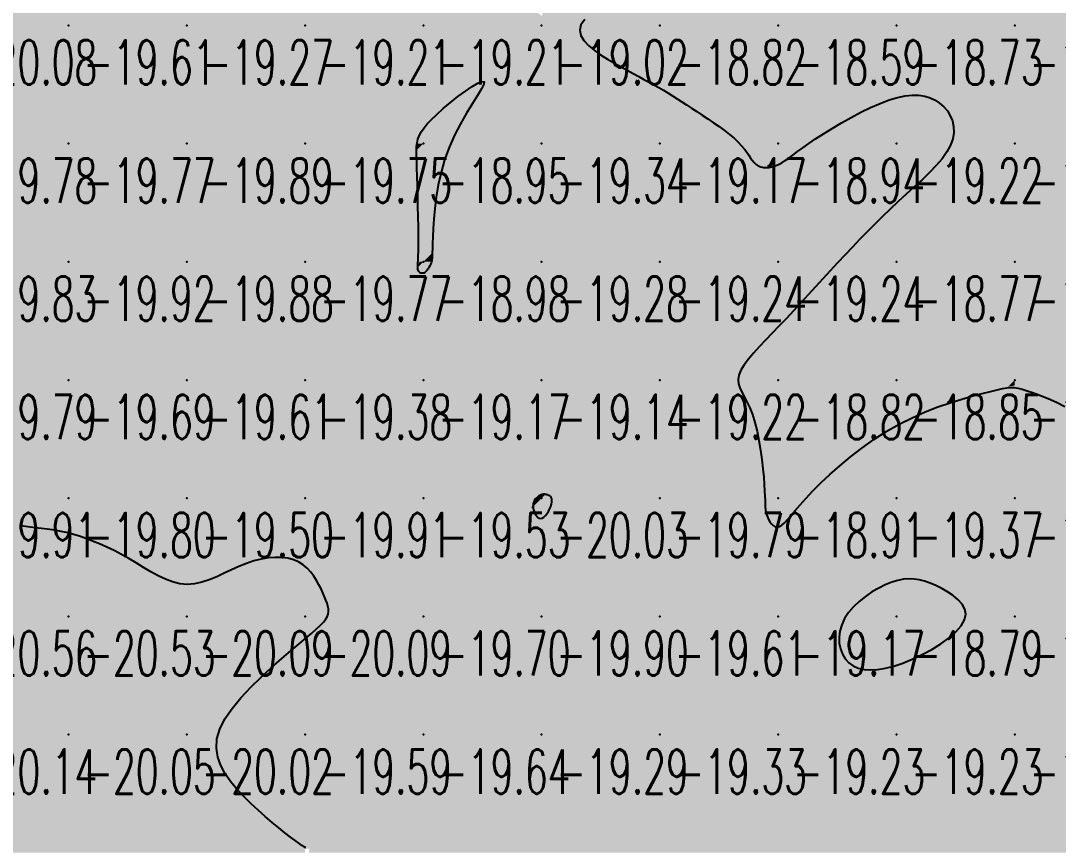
# Model space of a CAD drawing. Header units: millimetres. Extents: x 88261 to 90953, y 390274 to 392322.
# Drawn here: x 89556.2 to 89643.9, y 390387.7 to 390457.6 of the extents above; entities that cross this region are included whole.
import ezdxf
from ezdxf.enums import TextEntityAlignment as Align

# ---------------------------------------------------------------- set-up
doc = ezdxf.new("R2010")
doc.units = ezdxf.units.MM
doc.header["$LTSCALE"] = 25
for name, color, linetype in [('CN_03_00', 7, 'Continuous'), ('CN_04_00', 242, 'Continuous'), ('COTEAlt', 7, 'Continuous'), ('TN_COLORIAGE', 7, 'Continuous')]:
    doc.layers.add(name, color=color, linetype=linetype)
doc.styles.add('Simplex 1.0', font='Simplex.shx', dxfattribs={"width": 0.99, "height": 2.5})
doc.styles.get("Standard").update_dxf_attribs({"font": 'times.ttf'})

# ---------------------------------------------------------------- blocks, each defined once
blk = doc.blocks.new('COTE')
at = {"color": 0}
blk.add_point((0, 0), dxfattribs=at)
at = {"layer": 'COTEAlt'}
blk.add_attdef('ALT', text='', height=3.75, dxfattribs=at).set_placement((1.25, -1.25), align=Align.TOP_LEFT)

msp = doc.modelspace()

# ---------------------------------------------------------------- linework, layer by layer
at = {"layer": 'CN_03_00', "elevation": -19, "flags": 128}
msp.add_lwpolyline([(89603.9, 390457.733), (89603.573, 390457.28), (89603.466, 390456.833), (89603.557, 390456.392), (89603.813, 390455.961), (89604.201, 390455.542), (89604.687, 390455.139), (89605.239, 390454.754), (89605.824, 390454.39), (89606.407, 390454.05), (89606.962, 390453.735), (89607.486, 390453.445), (89607.981, 390453.173), (89608.452, 390452.918), (89608.901, 390452.676), (89609.332, 390452.442), (89609.747, 390452.213), (89610.149, 390451.986), (89610.543, 390451.757), (89610.931, 390451.524), (89611.317, 390451.286), (89611.707, 390451.04), (89612.103, 390450.786), (89612.51, 390450.522), (89612.932, 390450.245), (89613.373, 390449.954), (89613.834, 390449.649), (89614.308, 390449.332), (89614.785, 390449.006), (89615.255, 390448.675), (89615.707, 390448.342), (89616.132, 390448.012), (89616.52, 390447.686), (89616.861, 390447.369), (89617.147, 390447.064), (89617.387, 390446.774), (89617.588, 390446.501), (89617.763, 390446.248), (89617.919, 390446.017), (89618.069, 390445.81), (89618.22, 390445.632), (89618.384, 390445.483), (89618.569, 390445.366), (89618.773, 390445.282), (89618.994, 390445.23), (89619.23, 390445.212), (89619.479, 390445.226), (89619.737, 390445.274), (89620.003, 390445.355), (89620.273, 390445.47), (89620.548, 390445.618), (89620.836, 390445.801), (89621.147, 390446.018), (89621.491, 390446.27), (89621.88, 390446.558), (89622.323, 390446.882), (89622.831, 390447.242), (89623.415, 390447.64), (89624.08, 390448.072), (89624.813, 390448.528), (89625.595, 390448.992), (89626.41, 390449.45), (89627.238, 390449.887), (89628.063, 390450.289), (89628.864, 390450.641), (89629.626, 390450.929), (89630.332, 390451.141), (89630.984, 390451.277), (89631.583, 390451.34), (89632.132, 390451.333), (89632.636, 390451.26), (89633.096, 390451.123), (89633.517, 390450.925), (89633.9, 390450.67), (89634.247, 390450.36), (89634.55, 390450.001), (89634.797, 390449.598), (89634.978, 390449.155), (89635.081, 390448.679), (89635.097, 390448.174), (89635.014, 390447.645), (89634.821, 390447.097), (89634.513, 390446.536), (89634.101, 390445.963), (89633.603, 390445.378), (89633.035, 390444.784), (89632.413, 390444.18), (89631.756, 390443.57), (89631.078, 390442.952), (89630.398, 390442.33), (89629.729, 390441.702), (89629.072, 390441.07), (89628.425, 390440.434), (89627.786, 390439.791), (89627.154, 390439.143), (89626.526, 390438.488), (89625.901, 390437.826), (89625.276, 390437.157), (89624.65, 390436.481), (89624.025, 390435.8), (89623.401, 390435.119), (89622.779, 390434.44), (89622.16, 390433.767), (89621.546, 390433.103), (89620.939, 390432.453), (89620.338, 390431.819), (89619.748, 390431.204), (89619.179, 390430.611), (89618.644, 390430.043), (89618.156, 390429.502), (89617.727, 390428.99), (89617.372, 390428.51), (89617.102, 390428.063), (89616.931, 390427.653), (89616.866, 390427.279), (89616.895, 390426.927), (89617.001, 390426.579), (89617.166, 390426.219), (89617.374, 390425.83), (89617.607, 390425.394), (89617.847, 390424.896), (89618.077, 390424.316), (89618.284, 390423.647), (89618.465, 390422.906), (89618.622, 390422.119), (89618.754, 390421.311), (89618.865, 390420.508), (89618.954, 390419.736), (89619.023, 390419.02), (89619.072, 390418.386), (89619.105, 390417.853), (89619.125, 390417.413), (89619.137, 390417.049), (89619.146, 390416.749), (89619.159, 390416.495), (89619.179, 390416.273), (89619.211, 390416.069), (89619.262, 390415.867), (89619.335, 390415.656), (89619.429, 390415.444), (89619.544, 390415.244), (89619.677, 390415.067), (89619.826, 390414.925), (89619.991, 390414.831), (89620.17, 390414.796), (89620.36, 390414.834), (89620.563, 390414.952), (89620.787, 390415.151), (89621.044, 390415.428), (89621.343, 390415.779), (89621.696, 390416.201), (89622.113, 390416.691), (89622.605, 390417.245), (89623.184, 390417.861), (89623.855, 390418.534), (89624.615, 390419.248), (89625.451, 390419.988), (89626.356, 390420.737), (89627.32, 390421.478), (89628.333, 390422.197), (89629.386, 390422.875), (89630.468, 390423.497), (89631.57, 390424.05), (89632.672, 390424.535), (89633.755, 390424.957), (89634.8, 390425.32), (89635.786, 390425.629), (89636.693, 390425.889), (89637.502, 390426.104), (89638.192, 390426.279), (89638.753, 390426.419), (89639.206, 390426.522), (89639.58, 390426.588), (89639.905, 390426.616), (89640.211, 390426.605), (89640.527, 390426.554), (89640.883, 390426.463), (89641.308, 390426.33), (89641.825, 390426.153), (89642.421, 390425.933), (89643.077, 390425.667), (89643.772, 390425.354), (89644.486, 390424.993)], dxfattribs=at)
for points in [[(89590.194, 390436.264), (89590.111, 390436.266), (89590.033, 390436.29), (89589.963, 390436.333), (89589.902, 390436.391), (89589.851, 390436.46), (89589.811, 390436.536), (89589.784, 390436.615), (89589.772, 390436.697), (89589.77, 390436.796), (89589.777, 390436.929), (89589.79, 390437.113), (89589.806, 390437.365), (89589.821, 390437.703), (89589.833, 390438.144), (89589.839, 390438.705), (89589.837, 390439.395), (89589.827, 390440.188), (89589.811, 390441.05), (89589.792, 390441.945), (89589.77, 390442.841), (89589.747, 390443.701), (89589.724, 390444.493), (89589.704, 390445.181), (89589.688, 390445.741), (89589.677, 390446.182), (89589.671, 390446.525), (89589.671, 390446.789), (89589.678, 390446.994), (89589.693, 390447.159), (89589.716, 390447.306), (89589.748, 390447.452), (89589.791, 390447.616), (89589.857, 390447.805), (89589.956, 390448.023), (89590.101, 390448.275), (89590.304, 390448.565), (89590.576, 390448.899), (89590.931, 390449.28), (89591.379, 390449.714), (89591.925, 390450.199), (89592.538, 390450.709), (89593.176, 390451.211), (89593.802, 390451.673), (89594.375, 390452.063), (89594.856, 390452.349), (89595.204, 390452.497), (89595.38, 390452.476), (89595.358, 390452.262), (89595.161, 390451.868), (89594.828, 390451.315), (89594.395, 390450.624), (89593.9, 390449.818), (89593.381, 390448.917), (89592.874, 390447.943), (89592.418, 390446.918), (89592.04, 390445.862), (89591.741, 390444.797), (89591.51, 390443.742), (89591.338, 390442.72), (89591.215, 390441.75), (89591.132, 390440.853), (89591.078, 390440.049), (89591.045, 390439.36), (89591.024, 390438.8), (89591.01, 390438.356), (89591, 390438.012), (89590.992, 390437.748), (89590.982, 390437.547), (89590.966, 390437.391), (89590.942, 390437.261), (89590.906, 390437.141), (89590.857, 390437.015), (89590.794, 390436.885), (89590.722, 390436.755), (89590.641, 390436.631), (89590.554, 390436.517), (89590.464, 390436.419), (89590.373, 390436.341), (89590.282, 390436.288), (89590.194, 390436.264)], [(89626.591, 390403.061), (89627.02, 390402.873), (89627.508, 390402.757), (89628.054, 390402.716), (89628.656, 390402.748), (89629.313, 390402.854), (89630.022, 390403.034), (89630.783, 390403.29), (89631.59, 390403.618), (89632.415, 390404.009), (89633.228, 390404.45), (89633.997, 390404.927), (89634.692, 390405.429), (89635.28, 390405.941), (89635.731, 390406.452), (89636.014, 390406.948), (89636.106, 390407.419), (89636.028, 390407.861), (89635.807, 390408.274), (89635.472, 390408.655), (89635.052, 390409.004), (89634.576, 390409.318), (89634.071, 390409.598), (89633.568, 390409.841), (89633.088, 390410.046), (89632.629, 390410.21), (89632.182, 390410.329), (89631.74, 390410.4), (89631.295, 390410.42), (89630.836, 390410.385), (89630.357, 390410.291), (89629.849, 390410.135), (89629.307, 390409.916), (89628.745, 390409.637), (89628.179, 390409.305), (89627.624, 390408.926), (89627.099, 390408.505), (89626.62, 390408.05), (89626.203, 390407.565), (89625.865, 390407.057), (89625.619, 390406.532), (89625.464, 390406.002), (89625.397, 390405.477), (89625.413, 390404.969), (89625.507, 390404.488), (89625.677, 390404.045), (89625.916, 390403.653), (89626.222, 390403.322), (89626.591, 390403.061)]]:
    msp.add_lwpolyline(points, close=True, dxfattribs=at)
at = {"layer": 'CN_04_00', "elevation": -20, "flags": 128}
msp.add_lwpolyline([(89600.435, 390415.633), (89600.568, 390415.763), (89600.697, 390415.929), (89600.817, 390416.12), (89600.924, 390416.326), (89601.012, 390416.534), (89601.077, 390416.734), (89601.115, 390416.915), (89601.123, 390417.067), (89601.103, 390417.192), (89601.061, 390417.293), (89601.002, 390417.372), (89600.931, 390417.433), (89600.852, 390417.479), (89600.771, 390417.512), (89600.692, 390417.536), (89600.62, 390417.554), (89600.555, 390417.565), (89600.493, 390417.571), (89600.436, 390417.571), (89600.38, 390417.566), (89600.325, 390417.555), (89600.269, 390417.54), (89600.211, 390417.519), (89600.15, 390417.494), (89600.087, 390417.464), (89600.021, 390417.428), (89599.956, 390417.386), (89599.891, 390417.337), (89599.827, 390417.282), (89599.766, 390417.218), (89599.709, 390417.146), (89599.656, 390417.066), (89599.609, 390416.977), (89599.571, 390416.879), (89599.542, 390416.773), (89599.525, 390416.658), (89599.521, 390416.535), (89599.532, 390416.403), (89599.559, 390416.263), (89599.605, 390416.115), (89599.668, 390415.968), (89599.746, 390415.829), (89599.837, 390415.706), (89599.94, 390415.609), (89600.053, 390415.545), (89600.174, 390415.522), (89600.302, 390415.55), (89600.435, 390415.633)], close=True, dxfattribs=at)
msp.add_lwpolyline([(89580.316, 390387.661), (89580.176, 390387.746), (89579.983, 390387.871), (89579.73, 390388.045), (89579.407, 390388.276), (89579.008, 390388.573), (89578.543, 390388.931), (89578.025, 390389.343), (89577.465, 390389.805), (89576.876, 390390.309), (89576.27, 390390.85), (89575.661, 390391.421), (89575.061, 390392.016), (89574.484, 390392.63), (89573.952, 390393.266), (89573.489, 390393.926), (89573.119, 390394.613), (89572.864, 390395.331), (89572.75, 390396.082), (89572.799, 390396.869), (89573.036, 390397.697), (89573.474, 390398.564), (89574.082, 390399.456), (89574.821, 390400.355), (89575.65, 390401.245), (89576.529, 390402.106), (89577.419, 390402.922), (89578.278, 390403.674), (89579.066, 390404.346), (89579.752, 390404.923), (89580.334, 390405.414), (89580.821, 390405.83), (89581.221, 390406.184), (89581.542, 390406.486), (89581.791, 390406.75), (89581.976, 390406.987), (89582.105, 390407.21), (89582.186, 390407.428), (89582.223, 390407.648), (89582.22, 390407.873), (89582.181, 390408.107), (89582.111, 390408.355), (89582.013, 390408.62), (89581.892, 390408.907), (89581.752, 390409.22), (89581.596, 390409.56), (89581.42, 390409.918), (89581.22, 390410.285), (89580.992, 390410.648), (89580.73, 390410.996), (89580.431, 390411.319), (89580.09, 390411.606), (89579.702, 390411.845), (89579.264, 390412.028), (89578.781, 390412.153), (89578.259, 390412.221), (89577.705, 390412.233), (89577.124, 390412.188), (89576.523, 390412.089), (89575.908, 390411.936), (89575.284, 390411.729), (89574.659, 390411.473), (89574.032, 390411.184), (89573.405, 390410.884), (89572.778, 390410.594), (89572.151, 390410.333), (89571.526, 390410.123), (89570.903, 390409.984), (89570.283, 390409.937), (89569.666, 390409.997), (89569.051, 390410.152), (89568.437, 390410.386), (89567.823, 390410.681), (89567.208, 390411.021), (89566.592, 390411.387), (89565.973, 390411.764), (89565.35, 390412.134), (89564.724, 390412.482), (89564.098, 390412.806), (89563.479, 390413.103), (89562.872, 390413.374), (89562.282, 390413.617), (89561.715, 390413.832), (89561.177, 390414.018), (89560.674, 390414.173), (89560.206, 390414.299), (89559.765, 390414.4), (89559.334, 390414.482), (89558.9, 390414.55), (89558.449, 390414.611), (89557.966, 390414.67), (89557.437, 390414.734), (89556.847, 390414.808), (89556.187, 390414.896)], dxfattribs=at)
at = {"layer": 'TN_COLORIAGE', "color": 213}
for points in [[(89551.912, 390457.239, -19.163), (89551.109, 390458.099, -19.163), (89560.249, 390457.239, -19.163), (89560.249, 390467.239, -19.163)], [(89570.091, 390467.082, -19.163), (89570.174, 390467.239, -19.163), (89560.249, 390457.239, -19.163), (89560.249, 390467.239, -19.163)], [(89570.091, 390467.082, -19.269), (89570.249, 390467.154, -19.269), (89560.249, 390457.239, -19.269), (89570.249, 390457.239, -19.269)], [(89570.5, 390467.239, -19.269), (89570.249, 390467.154, -19.269), (89580.249, 390467.239, -19.269), (89570.249, 390457.239, -19.269)], [(89570.249, 390457.239, -19.755), (89580.249, 390457.239, -19.755), (89580.249, 390467.239, -19.755)], [(89580.249, 390457.239, -19.572), (89590.249, 390457.239, -19.572), (89590.249, 390467.239, -19.572)], [(89580.249, 390467.239, -19.572), (89580.249, 390457.239, -19.572), (89590.249, 390467.239, -19.572)], [(89590.249, 390467.239, -19), (89597.67, 390467.239, -19), (89590.249, 390457.239, -19), (89595.385, 390462.376, -19)], [(89610.249, 390467.239, -19), (89604.18, 390467.239, -19), (89600.249, 390457.239, -19), (89600.249, 390458.028, -19)], [(89610.249, 390467.239, -19), (89610.249, 390460.962, -19), (89600.249, 390457.239, -19), (89601.104, 390457.239, -19)], [(89590.249, 390457.239, -19), (89595.385, 390462.376, -19), (89600.249, 390457.239, -19), (89600.249, 390458.028, -19)], [(89550.249, 390454.565, -19.605), (89551.912, 390457.239, -19.605), (89550.249, 390447.239, -19.605), (89560.249, 390457.239, -19.605)], [(89550.249, 390447.239, -19.605), (89560.249, 390447.239, -19.605), (89560.249, 390457.239, -19.605)], [(89560.249, 390447.239, -19.269), (89570.249, 390447.239, -19.269), (89570.249, 390457.239, -19.269)], [(89560.249, 390457.239, -19.269), (89560.249, 390447.239, -19.269), (89570.249, 390457.239, -19.269)], [(89570.249, 390447.239, -19.205), (89580.249, 390447.239, -19.205), (89580.249, 390457.239, -19.205)], [(89570.249, 390457.239, -19.205), (89570.249, 390447.239, -19.205), (89580.249, 390457.239, -19.205)], [(89580.249, 390457.239, -19.21), (89580.249, 390447.239, -19.21), (89590.249, 390457.239, -19.21)], [(89580.249, 390447.239, -19), (89589.644, 390447.239, -19), (89590.249, 390457.239, -19), (89590.249, 390449.105, -19)], [(89590.249, 390457.239, -19), (89590.249, 390449.105, -19), (89600.249, 390457.239, -19), (89597.637, 390454.628, -19)], [(89600.249, 390447.239, -19), (89591.484, 390447.239, -19), (89600.249, 390457.239, -19), (89597.637, 390454.628, -19)], [(89600.249, 390447.239, -19), (89606.772, 390453.763, -19), (89600.249, 390457.239, -19), (89601.104, 390457.239, -19)], [(89600.249, 390447.239, -19), (89606.772, 390453.763, -19), (89610.249, 390447.239, -19), (89610.249, 390452.008, -19)], [(89613.129, 390450.12, -19.166), (89610.249, 390452.008, -19.166), (89610.249, 390447.239, -19.166)], [(89630.249, 390451.77, -19.22), (89622.498, 390447.239, -19.22), (89630.249, 390447.239, -19.22)], [(89634.262, 390451.253, -19.22), (89630.249, 390451.77, -19.22), (89630.249, 390447.239, -19.22)], [(89634.262, 390451.253, -19.22), (89636.104, 390447.239, -19.22), (89630.249, 390447.239, -19.22)], [(89613.129, 390450.12, -19.166), (89617.473, 390447.239, -19.166), (89610.249, 390447.239, -19.166)], [(89550.249, 390437.239, -19.774), (89560.249, 390437.239, -19.774), (89560.249, 390447.239, -19.774)], [(89550.249, 390447.239, -19.774), (89550.249, 390437.239, -19.774), (89560.249, 390447.239, -19.774)], [(89560.249, 390447.239, -19.891), (89560.249, 390437.239, -19.891), (89570.249, 390447.239, -19.891)], [(89560.249, 390437.239, -19.891), (89570.249, 390437.239, -19.891), (89570.249, 390447.239, -19.891)], [(89570.249, 390437.239, -19.747), (89580.249, 390437.239, -19.747), (89580.249, 390447.239, -19.747)], [(89570.249, 390447.239, -19.747), (89570.249, 390437.239, -19.747), (89580.249, 390447.239, -19.747)], [(89580.249, 390437.239, -19), (89589.662, 390446.652, -19), (89580.249, 390447.239, -19), (89589.644, 390447.239, -19)], [(89600.249, 390447.239, -19), (89590.93, 390437.921, -19), (89600.249, 390437.239, -19), (89591.065, 390437.239, -19)], [(89591.484, 390447.239, -19.341), (89590.93, 390437.921, -19.341), (89600.249, 390447.239, -19.341)], [(89600.249, 390447.239, -19.166), (89600.249, 390437.239, -19.166), (89610.249, 390447.239, -19.166)], [(89600.249, 390437.239, -19.166), (89610.249, 390437.239, -19.166), (89610.249, 390447.239, -19.166)], [(89610.249, 390437.239, -19), (89618.146, 390445.137, -19), (89610.249, 390447.239, -19), (89617.473, 390447.239, -19)], [(89620.249, 390437.239, -19), (89620.249, 390445.111, -19), (89630.249, 390447.239, -19), (89622.498, 390447.239, -19)], [(89620.249, 390437.239, -19), (89625.289, 390437.239, -19), (89630.249, 390447.239, -19), (89630.249, 390442.375, -19)], [(89630.249, 390442.375, -19.22), (89636.104, 390447.239, -19.22), (89630.249, 390447.239, -19.22)], [(89589.662, 390446.652, -19.771), (89589.935, 390437.239, -19.771), (89580.249, 390437.239, -19.771)], [(89610.249, 390437.239, -19), (89618.146, 390445.137, -19), (89620.249, 390437.239, -19), (89620.249, 390445.111, -19)], [(89550.249, 390427.239, -19.921), (89560.249, 390427.239, -19.921), (89560.249, 390437.239, -19.921)], [(89550.249, 390437.239, -19.921), (89550.249, 390427.239, -19.921), (89560.249, 390437.239, -19.921)], [(89560.249, 390427.239, -19.878), (89570.249, 390427.239, -19.878), (89570.249, 390437.239, -19.878)], [(89560.249, 390437.239, -19.878), (89560.249, 390427.239, -19.878), (89570.249, 390437.239, -19.878)], [(89570.249, 390427.239, -19.771), (89580.249, 390427.239, -19.771), (89580.249, 390437.239, -19.771)], [(89570.249, 390437.239, -19.771), (89570.249, 390427.239, -19.771), (89580.249, 390437.239, -19.771)], [(89580.249, 390437.239, -19), (89589.935, 390437.239, -19), (89580.249, 390427.239, -19), (89589.631, 390436.621, -19)], [(89580.249, 390427.239, -19), (89589.631, 390436.621, -19), (89590.249, 390427.239, -19), (89590.249, 390435.967, -19)], [(89590.249, 390427.239, -19.281), (89600.249, 390427.239, -19.281), (89600.249, 390437.239, -19.281)], [(89600.249, 390437.239, -19), (89591.065, 390437.239, -19), (89590.249, 390427.239, -19), (89590.249, 390435.967, -19)], [(89600.249, 390437.239, -19.239), (89600.249, 390427.239, -19.239), (89610.249, 390437.239, -19.239)], [(89600.249, 390427.239, -19.239), (89610.249, 390427.239, -19.239), (89610.249, 390437.239, -19.239)], [(89620.249, 390437.239, -19), (89620.249, 390431.608, -19), (89610.249, 390427.239, -19), (89615.743, 390427.239, -19)], [(89610.249, 390437.239, -19.236), (89610.249, 390427.239, -19.236), (89620.249, 390437.239, -19.236)], [(89625.289, 390437.239, -19.236), (89620.249, 390431.608, -19.236), (89620.249, 390437.239, -19.236)], [(89550.249, 390427.239, -19.69), (89550.249, 390417.239, -19.69), (89560.249, 390427.239, -19.69)], [(89550.249, 390417.239, -19.69), (89560.249, 390417.239, -19.69), (89560.249, 390427.239, -19.69)], [(89560.249, 390427.239, -19.611), (89560.249, 390417.239, -19.611), (89570.249, 390427.239, -19.611)], [(89560.249, 390417.239, -19.611), (89570.249, 390417.239, -19.611), (89570.249, 390427.239, -19.611)], [(89570.249, 390427.239, -19.379), (89570.249, 390417.239, -19.379), (89580.249, 390427.239, -19.379)], [(89570.249, 390417.239, -19.379), (89580.249, 390417.239, -19.379), (89580.249, 390427.239, -19.379)], [(89580.249, 390417.239, -19.171), (89590.249, 390417.239, -19.171), (89590.249, 390427.239, -19.171)], [(89580.249, 390427.239, -19.171), (89580.249, 390417.239, -19.171), (89590.249, 390427.239, -19.171)], [(89590.249, 390427.239, -19.139), (89590.249, 390417.239, -19.139), (89600.249, 390427.239, -19.139)], [(89599.66, 390417.239, -19.139), (89600.249, 390417.568, -19.139), (89590.249, 390417.239, -19.139), (89600.249, 390427.239, -19.139)], [(89600.612, 390417.603, -19.139), (89600.249, 390417.568, -19.139), (89610.249, 390427.239, -19.139), (89600.249, 390427.239, -19.139)], [(89601.458, 390417.239, -19.223), (89600.612, 390417.603, -19.223), (89610.249, 390417.239, -19.223), (89610.249, 390427.239, -19.223)], [(89610.249, 390417.239, -19), (89618.364, 390425.355, -19), (89610.249, 390427.239, -19), (89615.743, 390427.239, -19)], [(89640.249, 390417.239, -19), (89640.249, 390426.785, -19), (89630.249, 390417.239, -19), (89639.664, 390426.655, -19)], [(89647.192, 390424.182, -19.478), (89640.249, 390426.785, -19.478), (89640.249, 390417.239, -19.478)], [(89630.249, 390424.272, -19.366), (89639.664, 390426.655, -19.366), (89630.249, 390417.239, -19.366)], [(89618.364, 390425.355, -19.787), (89619.264, 390417.239, -19.787), (89610.249, 390417.239, -19.787)], [(89630.249, 390424.272, -19.366), (89622.151, 390417.239, -19.366), (89630.249, 390417.239, -19.366)], [(89640.249, 390417.239, -19), (89647.192, 390424.182, -19), (89650.249, 390417.239, -19), (89650.249, 390418.112, -19)], [(89550.249, 390415.798, -19.802), (89557.645, 390414.636, -19.802), (89550.249, 390417.239, -19.802), (89560.249, 390417.239, -19.802)], [(89560.249, 390414.503, -19.802), (89557.645, 390414.636, -19.802), (89560.249, 390417.239, -19.802)], [(89560.249, 390414.503, -19.505), (89565.401, 390412.392, -19.505), (89560.249, 390417.239, -19.505), (89570.249, 390417.239, -19.505)], [(89570.249, 390408.735, -19.505), (89565.401, 390412.392, -19.505), (89570.249, 390417.239, -19.505)], [(89575.302, 390412.293, -19.505), (89570.249, 390408.735, -19.505), (89580.249, 390417.239, -19.505), (89570.249, 390417.239, -19.505)], [(89575.302, 390412.293, -19.915), (89580.249, 390412.469, -19.915), (89580.249, 390417.239, -19.915)], [(89580.249, 390412.469, -19.532), (89581.912, 390408.903, -19.532), (89580.249, 390417.239, -19.532), (89590.249, 390417.239, -19.532)], [(89582.618, 390407.239, -19.532), (89581.912, 390408.903, -19.532), (89590.249, 390407.239, -19.532), (89590.249, 390417.239, -19.532)], [(89599.362, 390416.353, -19.532), (89599.66, 390417.239, -19.532), (89590.249, 390407.239, -19.532), (89590.249, 390417.239, -19.532)], [(89600.249, 390414.927, -19.787), (89601.458, 390417.239, -19.787), (89600.249, 390407.239, -19.787), (89610.249, 390417.239, -19.787)], [(89600.249, 390407.239, -19.787), (89610.249, 390407.239, -19.787), (89610.249, 390417.239, -19.787)], [(89610.249, 390417.239, -19), (89619.264, 390417.239, -19), (89610.249, 390407.239, -19), (89619.015, 390416.006, -19)], [(89630.249, 390417.239, -19), (89622.151, 390417.239, -19), (89620.249, 390407.239, -19), (89620.249, 390413.939, -19)], [(89630.249, 390417.239, -19), (89630.249, 390410.832, -19), (89620.249, 390407.239, -19), (89624.845, 390407.239, -19)], [(89640.249, 390417.239, -19), (89633.254, 390410.244, -19), (89630.249, 390417.239, -19), (89630.249, 390410.832, -19)], [(89640.249, 390417.239, -19), (89633.254, 390410.244, -19), (89640.249, 390407.239, -19), (89638.145, 390407.239, -19)], [(89640.249, 390417.239, -19.02), (89640.249, 390407.239, -19.02), (89650.249, 390417.239, -19.02)], [(89640.249, 390407.239, -19), (89648.258, 390407.239, -19), (89650.249, 390417.239, -19), (89650.249, 390411.273, -19)], [(89600.249, 390414.927, -19.699), (89599.362, 390416.353, -19.699), (89600.249, 390407.239, -19.699), (89590.249, 390407.239, -19.699)], [(89610.249, 390407.239, -19), (89619.015, 390416.006, -19), (89620.249, 390407.239, -19), (89620.249, 390413.939, -19)], [(89582.618, 390407.239, -19.586), (89580.249, 390405.399, -19.586), (89590.249, 390407.239, -19.586), (89580.249, 390397.239, -19.586)], [(89580.249, 390397.239, -19.699), (89590.249, 390397.239, -19.699), (89590.249, 390407.239, -19.699)], [(89590.249, 390407.239, -19.903), (89590.249, 390397.239, -19.903), (89600.249, 390407.239, -19.903)], [(89590.249, 390397.239, -19.903), (89600.249, 390397.239, -19.903), (89600.249, 390407.239, -19.903)], [(89600.249, 390397.239, -19.611), (89610.249, 390397.239, -19.611), (89610.249, 390407.239, -19.611)], [(89600.249, 390407.239, -19.611), (89600.249, 390397.239, -19.611), (89610.249, 390407.239, -19.611)], [(89610.249, 390407.239, -19.175), (89610.249, 390397.239, -19.175), (89620.249, 390407.239, -19.175)], [(89610.249, 390397.239, -19.175), (89620.249, 390397.239, -19.175), (89620.249, 390407.239, -19.175)], [(89620.249, 390397.239, -19), (89625.56, 390402.551, -19), (89620.249, 390407.239, -19), (89624.845, 390407.239, -19)], [(89630.249, 390397.239, -19.055), (89640.249, 390397.239, -19.055), (89640.249, 390407.239, -19.055)], [(89630.249, 390397.239, -19), (89630.249, 390402.487, -19), (89640.249, 390407.239, -19), (89638.145, 390407.239, -19)], [(89640.249, 390397.239, -19), (89649.708, 390406.699, -19), (89640.249, 390407.239, -19), (89648.258, 390407.239, -19)], [(89648.049, 390397.239, -19.238), (89649.708, 390406.699, -19.238), (89640.249, 390397.239, -19.238)], [(89570.784, 390397.239, -19.586), (89580.249, 390405.399, -19.586), (89580.249, 390397.239, -19.586)], [(89620.249, 390397.239, -19), (89625.56, 390402.551, -19), (89630.249, 390397.239, -19), (89630.249, 390402.487, -19)], [(89570.784, 390397.239, -19.586), (89574.834, 390391.825, -19.586), (89580.249, 390397.239, -19.586)], [(89580.249, 390387.558, -19.586), (89574.834, 390391.825, -19.586), (89580.249, 390397.239, -19.586)], [(89580.612, 390387.602, -19.586), (89580.249, 390387.558, -19.586), (89590.249, 390397.239, -19.586), (89580.249, 390397.239, -19.586)], [(89580.612, 390387.602, -19.571), (89580.557, 390387.239, -19.571), (89590.249, 390397.239, -19.571), (89590.249, 390387.239, -19.571)], [(89590.249, 390397.239, -19.291), (89590.249, 390387.239, -19.291), (89600.249, 390397.239, -19.291)], [(89590.249, 390387.239, -19.291), (89600.249, 390387.239, -19.291), (89600.249, 390397.239, -19.291)], [(89600.249, 390387.239, -19.333), (89610.249, 390387.239, -19.333), (89610.249, 390397.239, -19.333)], [(89600.249, 390397.239, -19.333), (89600.249, 390387.239, -19.333), (89610.249, 390397.239, -19.333)], [(89610.249, 390387.239, -19.232), (89620.249, 390387.239, -19.232), (89620.249, 390397.239, -19.232)], [(89610.249, 390397.239, -19.232), (89610.249, 390387.239, -19.232), (89620.249, 390397.239, -19.232)], [(89620.249, 390397.239, -19.227), (89620.249, 390387.239, -19.227), (89630.249, 390397.239, -19.227)], [(89620.249, 390387.239, -19.227), (89630.249, 390387.239, -19.227), (89630.249, 390397.239, -19.227)], [(89630.249, 390387.239, -19.238), (89640.249, 390387.239, -19.238), (89640.249, 390397.239, -19.238)], [(89630.249, 390397.239, -19.238), (89630.249, 390387.239, -19.238), (89640.249, 390397.239, -19.238)], [(89640.249, 390397.239, -19), (89648.049, 390397.239, -19), (89640.249, 390387.239, -19), (89647.776, 390394.766, -19)], [(89640.249, 390387.239, -19), (89647.776, 390394.766, -19), (89650.249, 390387.239, -19), (89650.249, 390394.635, -19)]]:
    msp.add_solid(points, dxfattribs=at)
at = {"layer": 'TN_COLORIAGE', "color": 203}
for points in [[(89610.249, 390460.962, -18.811), (89616.431, 390467.239, -18.811), (89610.249, 390457.239, -18.811), (89620.249, 390467.239, -18.811)], [(89610.249, 390457.239, -18.811), (89620.249, 390457.239, -18.811), (89620.249, 390467.239, -18.811)], [(89620.249, 390457.239, -18.747), (89630.249, 390457.239, -18.747), (89630.249, 390467.239, -18.747)], [(89620.249, 390467.239, -18.747), (89620.249, 390457.239, -18.747), (89630.249, 390467.239, -18.747)], [(89630.249, 390467.239, -18.352), (89630.249, 390457.239, -18.352), (89640.249, 390467.239, -18.352)], [(89630.249, 390457.239, -18.352), (89640.249, 390457.239, -18.352), (89640.249, 390467.239, -18.352)], [(89640.249, 390467.239, -18.455), (89640.249, 390457.239, -18.455), (89650.249, 390467.239, -18.455)], [(89640.249, 390457.239, -18.455), (89650.249, 390457.239, -18.455), (89650.249, 390467.239, -18.455)], [(89601.104, 390457.239, -18.818), (89610.249, 390460.962, -18.818), (89610.249, 390457.239, -18.818)], [(89601.104, 390457.239, -18.818), (89606.772, 390453.763, -18.818), (89610.249, 390457.239, -18.818)], [(89610.249, 390452.008, -18.818), (89606.772, 390453.763, -18.818), (89610.249, 390457.239, -18.818)], [(89610.249, 390452.008, -18.59), (89613.129, 390450.12, -18.59), (89610.249, 390457.239, -18.59), (89620.249, 390457.239, -18.59)], [(89617.473, 390447.239, -18.59), (89613.129, 390450.12, -18.59), (89620.249, 390447.239, -18.59), (89620.249, 390457.239, -18.59)], [(89620.249, 390457.239, -18.735), (89620.249, 390447.239, -18.735), (89630.249, 390457.239, -18.735)], [(89622.498, 390447.239, -18.735), (89630.249, 390451.77, -18.735), (89620.249, 390447.239, -18.735), (89630.249, 390457.239, -18.735)], [(89630.249, 390451.77, -18.673), (89634.262, 390451.253, -18.673), (89630.249, 390457.239, -18.673), (89640.249, 390457.239, -18.673)], [(89636.104, 390447.239, -18.673), (89634.262, 390451.253, -18.673), (89640.249, 390447.239, -18.673), (89640.249, 390457.239, -18.673)], [(89640.249, 390447.239, -18.446), (89650.249, 390447.239, -18.446), (89650.249, 390457.239, -18.446)], [(89640.249, 390457.239, -18.446), (89640.249, 390447.239, -18.446), (89650.249, 390457.239, -18.446)], [(89597.637, 390454.628, -18.952), (89590.249, 390449.105, -18.952), (89590.249, 390447.239, -18.952)], [(89597.637, 390454.628, -18.952), (89591.484, 390447.239, -18.952), (89590.249, 390447.239, -18.952)], [(89590.249, 390449.105, -18.952), (89589.644, 390447.239, -18.952), (89590.249, 390447.239, -18.952)], [(89589.644, 390447.239, -18.952), (89589.662, 390446.652, -18.952), (89590.249, 390447.239, -18.952)], [(89589.935, 390437.239, -18.952), (89589.662, 390446.652, -18.952), (89590.249, 390437.239, -18.952), (89590.249, 390447.239, -18.952)], [(89590.93, 390437.921, -18.952), (89591.484, 390447.239, -18.952), (89590.249, 390437.239, -18.952), (89590.249, 390447.239, -18.952)], [(89617.473, 390447.239, -18.936), (89618.146, 390445.137, -18.936), (89620.249, 390447.239, -18.936)], [(89620.249, 390445.111, -18.936), (89618.146, 390445.137, -18.936), (89620.249, 390447.239, -18.936)], [(89622.498, 390447.239, -18.936), (89620.249, 390445.111, -18.936), (89620.249, 390447.239, -18.936)], [(89636.104, 390447.239, -18.768), (89630.249, 390442.375, -18.768), (89640.249, 390447.239, -18.768), (89630.249, 390437.239, -18.768)], [(89630.249, 390437.239, -18.845), (89640.249, 390437.239, -18.845), (89640.249, 390447.239, -18.845)], [(89640.249, 390447.239, -18.506), (89640.249, 390437.239, -18.506), (89650.249, 390447.239, -18.506)], [(89640.249, 390437.239, -18.506), (89650.249, 390437.239, -18.506), (89650.249, 390447.239, -18.506)], [(89630.249, 390442.375, -18.768), (89625.289, 390437.239, -18.768), (89630.249, 390437.239, -18.768)], [(89591.065, 390437.239, -18.975), (89590.93, 390437.921, -18.975), (89590.249, 390437.239, -18.975)], [(89589.631, 390436.621, -18.975), (89589.935, 390437.239, -18.975), (89590.249, 390437.239, -18.975)], [(89590.249, 390435.967, -18.975), (89589.631, 390436.621, -18.975), (89590.249, 390437.239, -18.975)], [(89590.249, 390435.967, -18.975), (89591.065, 390437.239, -18.975), (89590.249, 390437.239, -18.975)], [(89620.249, 390427.239, -18.768), (89630.249, 390427.239, -18.768), (89630.249, 390437.239, -18.768)], [(89620.249, 390431.608, -18.768), (89625.289, 390437.239, -18.768), (89620.249, 390427.239, -18.768), (89630.249, 390437.239, -18.768)], [(89630.249, 390437.239, -18.33), (89630.249, 390427.239, -18.33), (89640.249, 390437.239, -18.33)], [(89630.249, 390427.239, -18.33), (89640.249, 390427.239, -18.33), (89640.249, 390437.239, -18.33)], [(89640.249, 390437.239, -18.4), (89640.249, 390427.239, -18.4), (89650.249, 390437.239, -18.4)], [(89640.249, 390427.239, -18.4), (89650.249, 390427.239, -18.4), (89650.249, 390437.239, -18.4)], [(89615.743, 390427.239, -18.817), (89620.249, 390431.608, -18.817), (89620.249, 390427.239, -18.817)], [(89615.743, 390427.239, -18.817), (89618.364, 390425.355, -18.817), (89620.249, 390427.239, -18.817)], [(89619.264, 390417.239, -18.817), (89618.364, 390425.355, -18.817), (89620.249, 390417.239, -18.817), (89620.249, 390427.239, -18.817)], [(89622.151, 390417.239, -18.846), (89630.249, 390424.272, -18.846), (89620.249, 390417.239, -18.846), (89630.249, 390427.239, -18.846)], [(89620.249, 390427.239, -18.846), (89620.249, 390417.239, -18.846), (89630.249, 390427.239, -18.846)], [(89639.664, 390426.655, -18.846), (89630.249, 390424.272, -18.846), (89640.249, 390427.239, -18.846), (89630.249, 390427.239, -18.846)], [(89639.664, 390426.655, -18.977), (89640.249, 390426.785, -18.977), (89640.249, 390427.239, -18.977)], [(89640.249, 390426.785, -18.79), (89647.192, 390424.182, -18.79), (89640.249, 390427.239, -18.79), (89650.249, 390427.239, -18.79)], [(89619.015, 390416.006, -18.914), (89619.264, 390417.239, -18.914), (89620.249, 390417.239, -18.914)], [(89620.249, 390413.939, -18.914), (89619.015, 390416.006, -18.914), (89620.249, 390417.239, -18.914)], [(89620.249, 390413.939, -18.914), (89622.151, 390417.239, -18.914), (89620.249, 390417.239, -18.914)], [(89624.845, 390407.239, -18.795), (89630.249, 390410.832, -18.795), (89630.249, 390407.239, -18.795)], [(89630.249, 390410.832, -18.795), (89633.254, 390410.244, -18.795), (89630.249, 390407.239, -18.795)], [(89638.145, 390407.239, -18.795), (89633.254, 390410.244, -18.795), (89630.249, 390407.239, -18.795)], [(89624.845, 390407.239, -18.795), (89625.56, 390402.551, -18.795), (89630.249, 390407.239, -18.795)], [(89630.249, 390402.487, -18.795), (89625.56, 390402.551, -18.795), (89630.249, 390407.239, -18.795)], [(89638.145, 390407.239, -18.795), (89630.249, 390402.487, -18.795), (89630.249, 390407.239, -18.795)]]:
    msp.add_solid(points, dxfattribs=at)
at = {"layer": 'TN_COLORIAGE', "color": 223}
for points in [[(89599.66, 390417.239, -20.029), (89599.362, 390416.353, -20.029), (89600.249, 390417.239, -20.029)], [(89599.362, 390416.353, -20.029), (89600.249, 390414.927, -20.029), (89600.249, 390417.239, -20.029)], [(89600.249, 390417.568, -20.029), (89599.66, 390417.239, -20.029), (89600.249, 390417.239, -20.029)], [(89600.612, 390417.603, -20.029), (89601.458, 390417.239, -20.029), (89600.249, 390417.239, -20.029)], [(89600.249, 390417.568, -20.029), (89600.612, 390417.603, -20.029), (89600.249, 390417.239, -20.029)], [(89601.458, 390417.239, -20.029), (89600.249, 390414.927, -20.029), (89600.249, 390417.239, -20.029)], [(89557.645, 390414.636, -20.563), (89550.249, 390415.798, -20.563), (89550.249, 390407.239, -20.563)], [(89550.249, 390407.239, -20), (89557.645, 390414.636, -20), (89560.249, 390407.239, -20), (89560.249, 390414.503, -20)], [(89565.401, 390412.392, -20.526), (89560.249, 390414.503, -20.526), (89560.249, 390407.239, -20.526)], [(89560.249, 390407.239, -20), (89565.401, 390412.392, -20), (89570.249, 390407.239, -20), (89570.249, 390408.735, -20)], [(89580.249, 390407.239, -20), (89580.249, 390412.469, -20), (89570.249, 390407.239, -20), (89575.302, 390412.293, -20)], [(89570.249, 390408.735, -20.087), (89575.302, 390412.293, -20.087), (89570.249, 390407.239, -20.087)], [(89581.912, 390408.903, -20.093), (89580.249, 390412.469, -20.093), (89580.249, 390407.239, -20.093)], [(89581.912, 390408.903, -20.093), (89582.618, 390407.239, -20.093), (89580.249, 390407.239, -20.093)], [(89550.249, 390397.239, -20.526), (89560.249, 390397.239, -20.526), (89560.249, 390407.239, -20.526)], [(89550.249, 390407.239, -20.526), (89550.249, 390397.239, -20.526), (89560.249, 390407.239, -20.526)], [(89560.249, 390407.239, -20.087), (89560.249, 390397.239, -20.087), (89570.249, 390407.239, -20.087)], [(89560.249, 390397.239, -20.087), (89570.249, 390397.239, -20.087), (89570.249, 390407.239, -20.087)], [(89570.249, 390407.239, -20.093), (89570.249, 390397.239, -20.093), (89580.249, 390407.239, -20.093)], [(89580.249, 390407.239, -20), (89580.249, 390405.399, -20), (89570.249, 390397.239, -20), (89570.784, 390397.239, -20)], [(89580.249, 390405.399, -20.093), (89582.618, 390407.239, -20.093), (89580.249, 390407.239, -20.093)], [(89550.249, 390397.239, -20), (89550.249, 390387.815, -20), (89560.249, 390397.239, -20), (89551.625, 390388.616, -20)], [(89560.249, 390387.239, -20), (89551.237, 390387.239, -20), (89560.249, 390397.239, -20), (89551.625, 390388.616, -20)], [(89560.249, 390397.239, -20.023), (89560.249, 390387.239, -20.023), (89570.249, 390397.239, -20.023)], [(89560.249, 390387.239, -20.023), (89570.249, 390387.239, -20.023), (89570.249, 390397.239, -20.023)], [(89570.249, 390387.239, -20), (89574.834, 390391.825, -20), (89570.249, 390397.239, -20), (89570.784, 390397.239, -20)], [(89570.249, 390387.239, -20), (89574.834, 390391.825, -20), (89580.249, 390387.239, -20), (89580.249, 390387.558, -20)]]:
    msp.add_solid(points, dxfattribs=at)

# ---------------------------------------------------------------- block references
at = {"layer": 'COTEAlt'}
ref = msp.add_blockref('COTE', (89550.249, 390457.239), dxfattribs=at)
ref.add_attrib('ALT', '-20.08', dxfattribs={"height": 3.75, "style": 'Simplex 1.0', "width": 0.6}).set_placement((89551.499, 390455.989), align=Align.TOP_LEFT)
ref = msp.add_blockref('COTE', (89560.249, 390457.239), dxfattribs=at)
ref.add_attrib('ALT', '-19.61', dxfattribs={"height": 3.75, "style": 'Simplex 1.0', "width": 0.6}).set_placement((89561.499, 390455.989), align=Align.TOP_LEFT)
ref = msp.add_blockref('COTE', (89570.249, 390457.239), dxfattribs=at)
ref.add_attrib('ALT', '-19.27', dxfattribs={"height": 3.75, "style": 'Simplex 1.0', "width": 0.6}).set_placement((89571.499, 390455.989), align=Align.TOP_LEFT)
ref = msp.add_blockref('COTE', (89580.249, 390457.239), dxfattribs=at)
ref.add_attrib('ALT', '-19.21', dxfattribs={"height": 3.75, "style": 'Simplex 1.0', "width": 0.6}).set_placement((89581.499, 390455.989), align=Align.TOP_LEFT)
ref = msp.add_blockref('COTE', (89590.249, 390457.239), dxfattribs=at)
ref.add_attrib('ALT', '-19.21', dxfattribs={"height": 3.75, "style": 'Simplex 1.0', "width": 0.6}).set_placement((89591.499, 390455.989), align=Align.TOP_LEFT)
ref = msp.add_blockref('COTE', (89600.249, 390457.239), dxfattribs=at)
ref.add_attrib('ALT', '-19.02', dxfattribs={"height": 3.75, "style": 'Simplex 1.0', "width": 0.6}).set_placement((89601.499, 390455.989), align=Align.TOP_LEFT)
ref = msp.add_blockref('COTE', (89610.249, 390457.239), dxfattribs=at)
ref.add_attrib('ALT', '-18.82', dxfattribs={"height": 3.75, "style": 'Simplex 1.0', "width": 0.6}).set_placement((89611.499, 390455.989), align=Align.TOP_LEFT)
ref = msp.add_blockref('COTE', (89620.249, 390457.239), dxfattribs=at)
ref.add_attrib('ALT', '-18.59', dxfattribs={"height": 3.75, "style": 'Simplex 1.0', "width": 0.6}).set_placement((89621.499, 390455.989), align=Align.TOP_LEFT)
ref = msp.add_blockref('COTE', (89630.249, 390457.239), dxfattribs=at)
ref.add_attrib('ALT', '-18.73', dxfattribs={"height": 3.75, "style": 'Simplex 1.0', "width": 0.6}).set_placement((89631.499, 390455.989), align=Align.TOP_LEFT)
ref = msp.add_blockref('COTE', (89640.249, 390457.239), dxfattribs=at)
ref.add_attrib('ALT', '-18.67', dxfattribs={"height": 3.75, "style": 'Simplex 1.0', "width": 0.6}).set_placement((89641.499, 390455.989), align=Align.TOP_LEFT)
ref = msp.add_blockref('COTE', (89550.249, 390447.239), dxfattribs=at)
ref.add_attrib('ALT', '-19.78', dxfattribs={"height": 3.75, "style": 'Simplex 1.0', "width": 0.6}).set_placement((89551.499, 390445.989), align=Align.TOP_LEFT)
ref = msp.add_blockref('COTE', (89560.249, 390447.239), dxfattribs=at)
ref.add_attrib('ALT', '-19.77', dxfattribs={"height": 3.75, "style": 'Simplex 1.0', "width": 0.6}).set_placement((89561.499, 390445.989), align=Align.TOP_LEFT)
ref = msp.add_blockref('COTE', (89570.249, 390447.239), dxfattribs=at)
ref.add_attrib('ALT', '-19.89', dxfattribs={"height": 3.75, "style": 'Simplex 1.0', "width": 0.6}).set_placement((89571.499, 390445.989), align=Align.TOP_LEFT)
ref = msp.add_blockref('COTE', (89580.249, 390447.239), dxfattribs=at)
ref.add_attrib('ALT', '-19.75', dxfattribs={"height": 3.75, "style": 'Simplex 1.0', "width": 0.6}).set_placement((89581.499, 390445.989), align=Align.TOP_LEFT)
ref = msp.add_blockref('COTE', (89590.249, 390447.239), dxfattribs=at)
ref.add_attrib('ALT', '-18.95', dxfattribs={"height": 3.75, "style": 'Simplex 1.0', "width": 0.6}).set_placement((89591.499, 390445.989), align=Align.TOP_LEFT)
ref = msp.add_blockref('COTE', (89600.249, 390447.239), dxfattribs=at)
ref.add_attrib('ALT', '-19.34', dxfattribs={"height": 3.75, "style": 'Simplex 1.0', "width": 0.6}).set_placement((89601.499, 390445.989), align=Align.TOP_LEFT)
ref = msp.add_blockref('COTE', (89610.249, 390447.239), dxfattribs=at)
ref.add_attrib('ALT', '-19.17', dxfattribs={"height": 3.75, "style": 'Simplex 1.0', "width": 0.6}).set_placement((89611.499, 390445.989), align=Align.TOP_LEFT)
ref = msp.add_blockref('COTE', (89620.249, 390447.239), dxfattribs=at)
ref.add_attrib('ALT', '-18.94', dxfattribs={"height": 3.75, "style": 'Simplex 1.0', "width": 0.6}).set_placement((89621.499, 390445.989), align=Align.TOP_LEFT)
ref = msp.add_blockref('COTE', (89630.249, 390447.239), dxfattribs=at)
ref.add_attrib('ALT', '-19.22', dxfattribs={"height": 3.75, "style": 'Simplex 1.0', "width": 0.6}).set_placement((89631.499, 390445.989), align=Align.TOP_LEFT)
ref = msp.add_blockref('COTE', (89640.249, 390447.239), dxfattribs=at)
ref.add_attrib('ALT', '-18.84', dxfattribs={"height": 3.75, "style": 'Simplex 1.0', "width": 0.6}).set_placement((89641.499, 390445.989), align=Align.TOP_LEFT)
ref = msp.add_blockref('COTE', (89550.249, 390437.239), dxfattribs=at)
ref.add_attrib('ALT', '-19.83', dxfattribs={"height": 3.75, "style": 'Simplex 1.0', "width": 0.6}).set_placement((89551.499, 390435.989), align=Align.TOP_LEFT)
ref = msp.add_blockref('COTE', (89560.249, 390437.239), dxfattribs=at)
ref.add_attrib('ALT', '-19.92', dxfattribs={"height": 3.75, "style": 'Simplex 1.0', "width": 0.6}).set_placement((89561.499, 390435.989), align=Align.TOP_LEFT)
ref = msp.add_blockref('COTE', (89570.249, 390437.239), dxfattribs=at)
ref.add_attrib('ALT', '-19.88', dxfattribs={"height": 3.75, "style": 'Simplex 1.0', "width": 0.6}).set_placement((89571.499, 390435.989), align=Align.TOP_LEFT)
ref = msp.add_blockref('COTE', (89580.249, 390437.239), dxfattribs=at)
ref.add_attrib('ALT', '-19.77', dxfattribs={"height": 3.75, "style": 'Simplex 1.0', "width": 0.6}).set_placement((89581.499, 390435.989), align=Align.TOP_LEFT)
ref = msp.add_blockref('COTE', (89590.249, 390437.239), dxfattribs=at)
ref.add_attrib('ALT', '-18.98', dxfattribs={"height": 3.75, "style": 'Simplex 1.0', "width": 0.6}).set_placement((89591.499, 390435.989), align=Align.TOP_LEFT)
ref = msp.add_blockref('COTE', (89600.249, 390437.239), dxfattribs=at)
ref.add_attrib('ALT', '-19.28', dxfattribs={"height": 3.75, "style": 'Simplex 1.0', "width": 0.6}).set_placement((89601.499, 390435.989), align=Align.TOP_LEFT)
ref = msp.add_blockref('COTE', (89610.249, 390437.239), dxfattribs=at)
ref.add_attrib('ALT', '-19.24', dxfattribs={"height": 3.75, "style": 'Simplex 1.0', "width": 0.6}).set_placement((89611.499, 390435.989), align=Align.TOP_LEFT)
ref = msp.add_blockref('COTE', (89620.249, 390437.239), dxfattribs=at)
ref.add_attrib('ALT', '-19.24', dxfattribs={"height": 3.75, "style": 'Simplex 1.0', "width": 0.6}).set_placement((89621.499, 390435.989), align=Align.TOP_LEFT)
ref = msp.add_blockref('COTE', (89630.249, 390437.239), dxfattribs=at)
ref.add_attrib('ALT', '-18.77', dxfattribs={"height": 3.75, "style": 'Simplex 1.0', "width": 0.6}).set_placement((89631.499, 390435.989), align=Align.TOP_LEFT)
ref = msp.add_blockref('COTE', (89640.249, 390437.239), dxfattribs=at)
ref.add_attrib('ALT', '-18.33', dxfattribs={"height": 3.75, "style": 'Simplex 1.0', "width": 0.6}).set_placement((89641.499, 390435.989), align=Align.TOP_LEFT)
ref = msp.add_blockref('COTE', (89550.249, 390427.239), dxfattribs=at)
ref.add_attrib('ALT', '-19.79', dxfattribs={"height": 3.75, "style": 'Simplex 1.0', "width": 0.6}).set_placement((89551.499, 390425.989), align=Align.TOP_LEFT)
ref = msp.add_blockref('COTE', (89560.249, 390427.239), dxfattribs=at)
ref.add_attrib('ALT', '-19.69', dxfattribs={"height": 3.75, "style": 'Simplex 1.0', "width": 0.6}).set_placement((89561.499, 390425.989), align=Align.TOP_LEFT)
ref = msp.add_blockref('COTE', (89570.249, 390427.239), dxfattribs=at)
ref.add_attrib('ALT', '-19.61', dxfattribs={"height": 3.75, "style": 'Simplex 1.0', "width": 0.6}).set_placement((89571.499, 390425.989), align=Align.TOP_LEFT)
ref = msp.add_blockref('COTE', (89580.249, 390427.239), dxfattribs=at)
ref.add_attrib('ALT', '-19.38', dxfattribs={"height": 3.75, "style": 'Simplex 1.0', "width": 0.6}).set_placement((89581.499, 390425.989), align=Align.TOP_LEFT)
ref = msp.add_blockref('COTE', (89590.249, 390427.239), dxfattribs=at)
ref.add_attrib('ALT', '-19.17', dxfattribs={"height": 3.75, "style": 'Simplex 1.0', "width": 0.6}).set_placement((89591.499, 390425.989), align=Align.TOP_LEFT)
ref = msp.add_blockref('COTE', (89600.249, 390427.239), dxfattribs=at)
ref.add_attrib('ALT', '-19.14', dxfattribs={"height": 3.75, "style": 'Simplex 1.0', "width": 0.6}).set_placement((89601.499, 390425.989), align=Align.TOP_LEFT)
ref = msp.add_blockref('COTE', (89610.249, 390427.239), dxfattribs=at)
ref.add_attrib('ALT', '-19.22', dxfattribs={"height": 3.75, "style": 'Simplex 1.0', "width": 0.6}).set_placement((89611.499, 390425.989), align=Align.TOP_LEFT)
ref = msp.add_blockref('COTE', (89620.249, 390427.239), dxfattribs=at)
ref.add_attrib('ALT', '-18.82', dxfattribs={"height": 3.75, "style": 'Simplex 1.0', "width": 0.6}).set_placement((89621.499, 390425.989), align=Align.TOP_LEFT)
ref = msp.add_blockref('COTE', (89630.249, 390427.239), dxfattribs=at)
ref.add_attrib('ALT', '-18.85', dxfattribs={"height": 3.75, "style": 'Simplex 1.0', "width": 0.6}).set_placement((89631.499, 390425.989), align=Align.TOP_LEFT)
ref = msp.add_blockref('COTE', (89640.249, 390427.239), dxfattribs=at)
ref.add_attrib('ALT', '-18.98', dxfattribs={"height": 3.75, "style": 'Simplex 1.0', "width": 0.6}).set_placement((89641.499, 390425.989), align=Align.TOP_LEFT)
ref = msp.add_blockref('COTE', (89550.249, 390417.239), dxfattribs=at)
ref.add_attrib('ALT', '-19.91', dxfattribs={"height": 3.75, "style": 'Simplex 1.0', "width": 0.6}).set_placement((89551.499, 390415.989), align=Align.TOP_LEFT)
ref = msp.add_blockref('COTE', (89560.249, 390417.239), dxfattribs=at)
ref.add_attrib('ALT', '-19.80', dxfattribs={"height": 3.75, "style": 'Simplex 1.0', "width": 0.6}).set_placement((89561.499, 390415.989), align=Align.TOP_LEFT)
ref = msp.add_blockref('COTE', (89570.249, 390417.239), dxfattribs=at)
ref.add_attrib('ALT', '-19.50', dxfattribs={"height": 3.75, "style": 'Simplex 1.0', "width": 0.6}).set_placement((89571.499, 390415.989), align=Align.TOP_LEFT)
ref = msp.add_blockref('COTE', (89580.249, 390417.239), dxfattribs=at)
ref.add_attrib('ALT', '-19.91', dxfattribs={"height": 3.75, "style": 'Simplex 1.0', "width": 0.6}).set_placement((89581.499, 390415.989), align=Align.TOP_LEFT)
ref = msp.add_blockref('COTE', (89590.249, 390417.239), dxfattribs=at)
ref.add_attrib('ALT', '-19.53', dxfattribs={"height": 3.75, "style": 'Simplex 1.0', "width": 0.6}).set_placement((89591.499, 390415.989), align=Align.TOP_LEFT)
ref = msp.add_blockref('COTE', (89600.249, 390417.239), dxfattribs=at)
ref.add_attrib('ALT', '-20.03', dxfattribs={"height": 3.75, "style": 'Simplex 1.0', "width": 0.6}).set_placement((89601.499, 390415.989), align=Align.TOP_LEFT)
ref = msp.add_blockref('COTE', (89610.249, 390417.239), dxfattribs=at)
ref.add_attrib('ALT', '-19.79', dxfattribs={"height": 3.75, "style": 'Simplex 1.0', "width": 0.6}).set_placement((89611.499, 390415.989), align=Align.TOP_LEFT)
ref = msp.add_blockref('COTE', (89620.249, 390417.239), dxfattribs=at)
ref.add_attrib('ALT', '-18.91', dxfattribs={"height": 3.75, "style": 'Simplex 1.0', "width": 0.6}).set_placement((89621.499, 390415.989), align=Align.TOP_LEFT)
ref = msp.add_blockref('COTE', (89630.249, 390417.239), dxfattribs=at)
ref.add_attrib('ALT', '-19.37', dxfattribs={"height": 3.75, "style": 'Simplex 1.0', "width": 0.6}).set_placement((89631.499, 390415.989), align=Align.TOP_LEFT)
ref = msp.add_blockref('COTE', (89640.249, 390417.239), dxfattribs=at)
ref.add_attrib('ALT', '-19.48', dxfattribs={"height": 3.75, "style": 'Simplex 1.0', "width": 0.6}).set_placement((89641.499, 390415.989), align=Align.TOP_LEFT)
ref = msp.add_blockref('COTE', (89550.249, 390407.239), dxfattribs=at)
ref.add_attrib('ALT', '-20.56', dxfattribs={"height": 3.75, "style": 'Simplex 1.0', "width": 0.6}).set_placement((89551.499, 390405.989), align=Align.TOP_LEFT)
ref = msp.add_blockref('COTE', (89560.249, 390407.239), dxfattribs=at)
ref.add_attrib('ALT', '-20.53', dxfattribs={"height": 3.75, "style": 'Simplex 1.0', "width": 0.6}).set_placement((89561.499, 390405.989), align=Align.TOP_LEFT)
ref = msp.add_blockref('COTE', (89570.249, 390407.239), dxfattribs=at)
ref.add_attrib('ALT', '-20.09', dxfattribs={"height": 3.75, "style": 'Simplex 1.0', "width": 0.6}).set_placement((89571.499, 390405.989), align=Align.TOP_LEFT)
ref = msp.add_blockref('COTE', (89580.249, 390407.239), dxfattribs=at)
ref.add_attrib('ALT', '-20.09', dxfattribs={"height": 3.75, "style": 'Simplex 1.0', "width": 0.6}).set_placement((89581.499, 390405.989), align=Align.TOP_LEFT)
ref = msp.add_blockref('COTE', (89590.249, 390407.239), dxfattribs=at)
ref.add_attrib('ALT', '-19.70', dxfattribs={"height": 3.75, "style": 'Simplex 1.0', "width": 0.6}).set_placement((89591.499, 390405.989), align=Align.TOP_LEFT)
ref = msp.add_blockref('COTE', (89600.249, 390407.239), dxfattribs=at)
ref.add_attrib('ALT', '-19.90', dxfattribs={"height": 3.75, "style": 'Simplex 1.0', "width": 0.6}).set_placement((89601.499, 390405.989), align=Align.TOP_LEFT)
ref = msp.add_blockref('COTE', (89610.249, 390407.239), dxfattribs=at)
ref.add_attrib('ALT', '-19.61', dxfattribs={"height": 3.75, "style": 'Simplex 1.0', "width": 0.6}).set_placement((89611.499, 390405.989), align=Align.TOP_LEFT)
ref = msp.add_blockref('COTE', (89620.249, 390407.239), dxfattribs=at)
ref.add_attrib('ALT', '-19.17', dxfattribs={"height": 3.75, "style": 'Simplex 1.0', "width": 0.6}).set_placement((89621.499, 390405.989), align=Align.TOP_LEFT)
ref = msp.add_blockref('COTE', (89630.249, 390407.239), dxfattribs=at)
ref.add_attrib('ALT', '-18.79', dxfattribs={"height": 3.75, "style": 'Simplex 1.0', "width": 0.6}).set_placement((89631.499, 390405.989), align=Align.TOP_LEFT)
ref = msp.add_blockref('COTE', (89640.249, 390407.239), dxfattribs=at)
ref.add_attrib('ALT', '-19.05', dxfattribs={"height": 3.75, "style": 'Simplex 1.0', "width": 0.6}).set_placement((89641.499, 390405.989), align=Align.TOP_LEFT)
ref = msp.add_blockref('COTE', (89550.249, 390397.239), dxfattribs=at)
ref.add_attrib('ALT', '-20.14', dxfattribs={"height": 3.75, "style": 'Simplex 1.0', "width": 0.6}).set_placement((89551.499, 390395.989), align=Align.TOP_LEFT)
ref = msp.add_blockref('COTE', (89560.249, 390397.239), dxfattribs=at)
ref.add_attrib('ALT', '-20.05', dxfattribs={"height": 3.75, "style": 'Simplex 1.0', "width": 0.6}).set_placement((89561.499, 390395.989), align=Align.TOP_LEFT)
ref = msp.add_blockref('COTE', (89570.249, 390397.239), dxfattribs=at)
ref.add_attrib('ALT', '-20.02', dxfattribs={"height": 3.75, "style": 'Simplex 1.0', "width": 0.6}).set_placement((89571.499, 390395.989), align=Align.TOP_LEFT)
ref = msp.add_blockref('COTE', (89580.249, 390397.239), dxfattribs=at)
ref.add_attrib('ALT', '-19.59', dxfattribs={"height": 3.75, "style": 'Simplex 1.0', "width": 0.6}).set_placement((89581.499, 390395.989), align=Align.TOP_LEFT)
ref = msp.add_blockref('COTE', (89590.249, 390397.239), dxfattribs=at)
ref.add_attrib('ALT', '-19.64', dxfattribs={"height": 3.75, "style": 'Simplex 1.0', "width": 0.6}).set_placement((89591.499, 390395.989), align=Align.TOP_LEFT)
ref = msp.add_blockref('COTE', (89600.249, 390397.239), dxfattribs=at)
ref.add_attrib('ALT', '-19.29', dxfattribs={"height": 3.75, "style": 'Simplex 1.0', "width": 0.6}).set_placement((89601.499, 390395.989), align=Align.TOP_LEFT)
ref = msp.add_blockref('COTE', (89610.249, 390397.239), dxfattribs=at)
ref.add_attrib('ALT', '-19.33', dxfattribs={"height": 3.75, "style": 'Simplex 1.0', "width": 0.6}).set_placement((89611.499, 390395.989), align=Align.TOP_LEFT)
ref = msp.add_blockref('COTE', (89620.249, 390397.239), dxfattribs=at)
ref.add_attrib('ALT', '-19.23', dxfattribs={"height": 3.75, "style": 'Simplex 1.0', "width": 0.6}).set_placement((89621.499, 390395.989), align=Align.TOP_LEFT)
ref = msp.add_blockref('COTE', (89630.249, 390397.239), dxfattribs=at)
ref.add_attrib('ALT', '-19.23', dxfattribs={"height": 3.75, "style": 'Simplex 1.0', "width": 0.6}).set_placement((89631.499, 390395.989), align=Align.TOP_LEFT)
ref = msp.add_blockref('COTE', (89640.249, 390397.239), dxfattribs=at)
ref.add_attrib('ALT', '-19.24', dxfattribs={"height": 3.75, "style": 'Simplex 1.0', "width": 0.6}).set_placement((89641.499, 390395.989), align=Align.TOP_LEFT)

doc.saveas('drawing.dxf')
